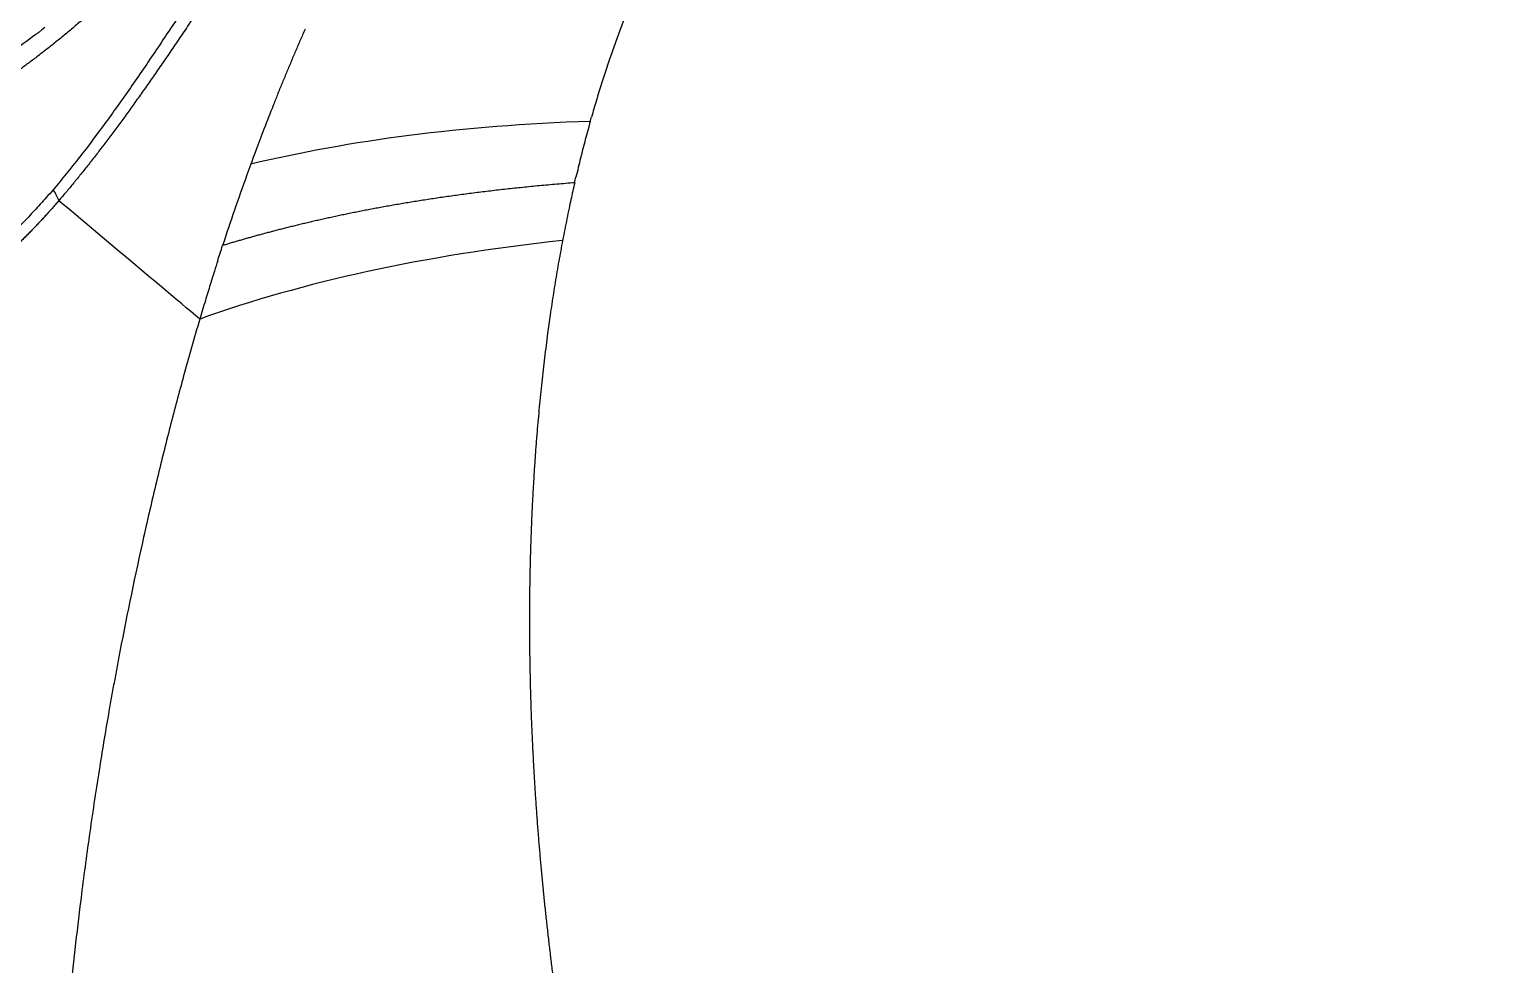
# Model space of a CAD drawing. Extents: x -50 to 28, y -10 to 124.
# Drawn here: x -39.7 to -32.93, y 59 to 63.33 of the extents above; entities that cross this region are included whole.
import ezdxf

# ---------------------------------------------------------------- set-up
doc = ezdxf.new("R2010")
doc.units = 0
doc.header["$MEASUREMENT"] = 0
doc.layers.add('GEOMETRY', color=2, linetype='Continuous', lineweight=25)

# ---------------------------------------------------------------- blocks, each defined once
blk = doc.blocks.new('2026 EXCURSION-ENTICE')
at = {"layer": 'GEOMETRY'}
for points, knots in [([(36.6428, -38.9849), (36.6428, -38.9538), (36.6428, -38.9209), (36.6428, -38.8518), (36.6428, -38.8157), (36.6428, -38.7044), (36.6428, -38.6259), (36.6429, -38.4716), (36.6429, -38.3959), (36.6429, -38.2918), (36.6429, -38.2586), (36.6429, -38.196), (36.6429, -38.1665), (36.643, -38.1112), (36.643, -38.0854), (36.643, -38.0366), (36.643, -38.0136), (36.643, -37.9686), (36.643, -37.9463), (36.643, -37.9016), (36.643, -37.8792), (36.643, -37.7674), (36.6431, -37.6779), (36.6431, -37.2302), (36.643, -36.8711), (36.6425, -36.1483), (36.642, -35.7846), (36.6407, -35.0531), (36.6397, -34.6853), (36.6362, -33.5784), (36.6327, -32.8363), (36.6258, -31.7329), (36.6232, -31.3667), (36.6174, -30.6389), (36.6143, -30.2773), (36.6073, -29.5579), (36.6036, -29.2001), (36.5954, -28.4845), (36.5909, -28.1267), (36.5766, -27.0538), (36.5657, -26.3392), (36.5282, -24.1982), (36.497, -22.7741), (36.4381, -20.634), (36.4164, -19.92), (36.3801, -18.8478), (36.3674, -18.4902), (36.3408, -17.775), (36.3267, -17.4174), (36.2972, -16.7019), (36.2818, -16.3439), (36.2492, -15.6276), (36.2321, -15.2693), (36.1961, -14.5528), (36.1772, -14.1946), (36.1373, -13.4788), (36.1163, -13.1213), (36.0491, -12.0493), (35.9987, -11.335), (35.8805, -9.9073), (35.8128, -9.1939), (35.7232, -8.3929), (35.713, -8.3039), (35.6975, -8.1705), (35.6923, -8.1261), (35.6818, -8.0371), (35.6765, -7.9925), (35.665, -7.9028), (35.6586, -7.8577), (35.6448, -7.7684), (35.6373, -7.7241), (35.6214, -7.6359), (35.6129, -7.5919), (35.5946, -7.5036), (35.5849, -7.4593), (35.4923, -7.0621), (35.374, -6.7174), (35.0708, -6.0592), (34.8858, -5.7456), (34.4563, -5.1619), (34.2117, -4.8918), (33.673, -4.4064), (33.379, -4.1911), (32.7534, -3.8241), (32.4219, -3.6725), (31.9069, -3.4974), (31.7324, -3.4478), (31.4674, -3.3867), (31.3785, -3.3686), (31.2447, -3.3449), (31.1999, -3.3375), (31.1102, -3.3239), (31.0652, -3.3177), (30.9981, -3.3092), (30.9757, -3.3065), (30.9311, -3.3012), (30.9089, -3.2986), (30.8644, -3.2933), (30.842, -3.2907), (30.7963, -3.2853), (30.7731, -3.2826), (30.702, -3.2744), (30.6528, -3.2687), (30.5544, -3.2576), (30.5054, -3.2521), (30.4346, -3.2442), (30.4114, -3.2416), (30.3659, -3.2366), (30.3436, -3.2342), (30.2768, -3.2269), (30.2323, -3.2221), (30.0987, -3.2078), (30.0097, -3.1985), (29.208, -3.1159), (28.4943, -3.0535), (27.0663, -2.9444), (26.3519, -2.8976), (25.4585, -2.8452), (25.2798, -2.835), (24.9224, -2.8152), (24.7437, -2.8055), (24.2082, -2.7773), (23.8523, -2.7596), (23.1438, -2.7258), (22.7911, -2.7098), (22.0879, -2.6794), (21.7373, -2.665), (21.0356, -2.6375), (20.6844, -2.6244), (19.9793, -2.5993), (19.6253, -2.5873), (18.9141, -2.5644), (18.5568, -2.5535), (17.8413, -2.5327), (17.4836, -2.5228), (16.41, -2.4947), (15.6939, -2.4779), (14.2607, -2.4478), (13.5436, -2.4345), (12.1094, -2.4109), (11.3923, -2.4007), (9.9589, -2.3829), (9.2426, -2.3754), (8.1688, -2.366), (7.8109, -2.3632), (7.2742, -2.3594), (7.0952, -2.3582), (6.734, -2.3559), (6.5517, -2.3549), (6.1823, -2.3529), (5.9953, -2.3519), (5.6165, -2.3502), (5.4248, -2.3494), (4.8447, -2.3471), (4.4512, -2.3459), (3.8632, -2.3443), (3.6676, -2.3438), (3.2794, -2.343), (3.0868, -2.3426), (2.7059, -2.3419), (2.5177, -2.3416), (2.1461, -2.3411), (1.9627, -2.3408), (1.5999, -2.3404), (1.4204, -2.3403), (1.0624, -2.34), (0.8835, -2.3399), (0.3468, -2.3397), (-0.0111, -2.3396), (-1.0845, -2.3399), (-1.8002, -2.3405), (-3.2315, -2.3427), (-3.9472, -2.3443), (-5.3786, -2.3489), (-6.0943, -2.352), (-7.5257, -2.3608), (-8.2412, -2.3663), (-9.6738, -2.3799), (-10.391, -2.3879), (-11.827, -2.4068), (-12.5458, -2.4177), (-13.983, -2.4426), (-14.7013, -2.4566), (-16.1362, -2.4882), (-16.8526, -2.5057), (-17.7473, -2.5302), (-17.9261, -2.5352), (-18.2839, -2.5455), (-18.4628, -2.5508), (-18.999, -2.5671), (-19.3554, -2.5785), (-20.0636, -2.6022), (-20.4155, -2.6146), (-21.1159, -2.6406), (-21.4645, -2.6541), (-22.1614, -2.6825), (-22.5098, -2.6974), (-23.2094, -2.7289), (-23.5607, -2.7454), (-24.2677, -2.7804), (-24.6234, -2.7989), (-25.1589, -2.8282), (-25.3376, -2.8382), (-25.695, -2.8589), (-25.8737, -2.8696), (-26.4099, -2.9025), (-26.7676, -2.9259), (-27.4834, -2.9761), (-27.8414, -3.0029), (-28.5569, -3.0608), (-28.9143, -3.0919), (-29.4497, -3.1421), (-29.6281, -3.1595), (-29.8954, -3.1866), (-29.9845, -3.1958), (-30.1181, -3.2099), (-30.1626, -3.2146), (-30.2294, -3.2218), (-30.2518, -3.2242), (-30.2974, -3.2291), (-30.3205, -3.2317), (-30.3913, -3.2394), (-30.4403, -3.2448), (-30.5396, -3.2559), (-30.5898, -3.2616), (-30.6878, -3.2727), (-30.7354, -3.2782), (-30.8272, -3.2889), (-30.8713, -3.2941), (-30.938, -3.302), (-30.9602, -3.3046), (-31.0049, -3.3101), (-31.0274, -3.3129), (-31.0947, -3.3217), (-31.1396, -3.3282), (-31.274, -3.3493), (-31.3632, -3.3657), (-31.8068, -3.4586), (-32.154, -3.5691), (-32.8192, -3.8576), (-33.1371, -4.0356), (-33.7306, -4.4522), (-34.0061, -4.6908), (-34.5034, -5.2184), (-34.7251, -5.5074), (-35.1057, -6.1243), (-35.2647, -6.4521), (-35.4513, -6.9629), (-35.5048, -7.1361), (-35.5721, -7.4008), (-35.5923, -7.4898), (-35.6191, -7.6236), (-35.6274, -7.6682), (-35.6391, -7.7352), (-35.6429, -7.7576), (-35.6501, -7.8023), (-35.6536, -7.8248), (-35.6601, -7.8689), (-35.6632, -7.8904), (-35.669, -7.9335), (-35.6718, -7.9552), (-35.6773, -7.9995), (-35.68, -8.022), (-35.6853, -8.0666), (-35.6879, -8.0888), (-35.701, -8.1998), (-35.7113, -8.2888), (-35.7416, -8.5557), (-35.7611, -8.7338), (-35.8548, -9.6244), (-35.9185, -10.3381), (-36.0299, -11.7663), (-36.0776, -12.4807), (-36.163, -13.9102), (-36.2007, -14.6252), (-36.2697, -16.0552), (-36.3009, -16.7704), (-36.3576, -18.2009), (-36.3831, -18.9162), (-36.4295, -20.3451), (-36.4503, -21.0586), (-36.488, -22.4845), (-36.5049, -23.1969), (-36.5351, -24.6223), (-36.5485, -25.3353), (-36.5723, -26.7631), (-36.5827, -27.478), (-36.5939, -28.3724), (-36.5961, -28.5513), (-36.6003, -28.9091), (-36.6023, -29.088), (-36.608, -29.6253), (-36.6116, -29.9845), (-36.618, -30.7077), (-36.621, -31.0717), (-36.6263, -31.8041), (-36.6286, -32.1726), (-36.6349, -33.2816), (-36.6379, -34.0258), (-36.6409, -35.1326), (-36.6416, -35.4999), (-36.6426, -36.2298), (-36.6429, -36.5923), (-36.6431, -37.3131), (-36.6431, -37.6713), (-36.643, -38.0739), (-36.643, -38.1187), (-36.643, -38.2079), (-36.6429, -38.2521), (-36.6429, -38.3384), (-36.6429, -38.3806), (-36.6429, -38.4626), (-36.6429, -38.5024), (-36.6428, -38.6188), (-36.6428, -38.6921), (-36.6428, -38.8373), (-36.6428, -38.9094), (-36.6428, -38.9849)], [0, 0, 0, 0, 0.000488, 0.000488, 0.000977, 0.000977, 0.001953, 0.001953, 0.00293, 0.00293, 0.003418, 0.003418, 0.003906, 0.003906, 0.004395, 0.004395, 0.004883, 0.004883, 0.005371, 0.005371, 0.005859, 0.005859, 0.007813, 0.007813, 0.015625, 0.015625, 0.023438, 0.023438, 0.03125, 0.03125, 0.046875, 0.046875, 0.054688, 0.054688, 0.0625, 0.0625, 0.070313, 0.070313, 0.078125, 0.078125, 0.09375, 0.09375, 0.125, 0.125, 0.140625, 0.140625, 0.148438, 0.148438, 0.15625, 0.15625, 0.164063, 0.164063, 0.171875, 0.171875, 0.179688, 0.179688, 0.1875, 0.1875, 0.203125, 0.203125, 0.21875, 0.21875, 0.220703, 0.220703, 0.22168, 0.22168, 0.222656, 0.222656, 0.223633, 0.223633, 0.224609, 0.224609, 0.225586, 0.225586, 0.226563, 0.226563, 0.234375, 0.234375, 0.242188, 0.242188, 0.25, 0.25, 0.257813, 0.257813, 0.265625, 0.265625, 0.269531, 0.269531, 0.271484, 0.271484, 0.272461, 0.272461, 0.273438, 0.273438, 0.273926, 0.273926, 0.274414, 0.274414, 0.274902, 0.274902, 0.275391, 0.275391, 0.276367, 0.276367, 0.277344, 0.277344, 0.277832, 0.277832, 0.27832, 0.27832, 0.279297, 0.279297, 0.28125, 0.28125, 0.296875, 0.296875, 0.3125, 0.3125, 0.316406, 0.316406, 0.320313, 0.320313, 0.328125, 0.328125, 0.335938, 0.335938, 0.34375, 0.34375, 0.351563, 0.351563, 0.359375, 0.359375, 0.367188, 0.367188, 0.375, 0.375, 0.390625, 0.390625, 0.40625, 0.40625, 0.421875, 0.421875, 0.4375, 0.4375, 0.445313, 0.445313, 0.449219, 0.449219, 0.453125, 0.453125, 0.457031, 0.457031, 0.460938, 0.460938, 0.46875, 0.46875, 0.472656, 0.472656, 0.476563, 0.476563, 0.480469, 0.480469, 0.484375, 0.484375, 0.488281, 0.488281, 0.492188, 0.492188, 0.5, 0.5, 0.515625, 0.515625, 0.53125, 0.53125, 0.546875, 0.546875, 0.5625, 0.5625, 0.578125, 0.578125, 0.59375, 0.59375, 0.609375, 0.609375, 0.625, 0.625, 0.628906, 0.628906, 0.632813, 0.632813, 0.640625, 0.640625, 0.648438, 0.648438, 0.65625, 0.65625, 0.664063, 0.664063, 0.671875, 0.671875, 0.679688, 0.679688, 0.683594, 0.683594, 0.6875, 0.6875, 0.695313, 0.695313, 0.703125, 0.703125, 0.710938, 0.710938, 0.714844, 0.714844, 0.716797, 0.716797, 0.717773, 0.717773, 0.718262, 0.718262, 0.71875, 0.71875, 0.719727, 0.719727, 0.720703, 0.720703, 0.72168, 0.72168, 0.722656, 0.722656, 0.723145, 0.723145, 0.723633, 0.723633, 0.724609, 0.724609, 0.726563, 0.726563, 0.734375, 0.734375, 0.742188, 0.742188, 0.75, 0.75, 0.757813, 0.757813, 0.765625, 0.765625, 0.769531, 0.769531, 0.771484, 0.771484, 0.772461, 0.772461, 0.772949, 0.772949, 0.773438, 0.773438, 0.773926, 0.773926, 0.774414, 0.774414, 0.774902, 0.774902, 0.775391, 0.775391, 0.777344, 0.777344, 0.78125, 0.78125, 0.796875, 0.796875, 0.8125, 0.8125, 0.828125, 0.828125, 0.84375, 0.84375, 0.859375, 0.859375, 0.875, 0.875, 0.890625, 0.890625, 0.90625, 0.90625, 0.921875, 0.921875, 0.925781, 0.925781, 0.929688, 0.929688, 0.9375, 0.9375, 0.945313, 0.945313, 0.953125, 0.953125, 0.96875, 0.96875, 0.976563, 0.976563, 0.984375, 0.984375, 0.992188, 0.992188, 0.993164, 0.993164, 0.994141, 0.994141, 0.995117, 0.995117, 0.996094, 0.996094, 0.998047, 0.998047, 1, 1, 1, 1]), ([(-27.8632, -15.4594), (-27.8709, -15.4664), (-27.8863, -15.4804), (-27.9093, -15.5011), (-27.9323, -15.5215), (-27.9551, -15.5416), (-27.9778, -15.5613), (-28.0004, -15.5807), (-28.023, -15.5997), (-28.0454, -15.6184), (-28.0677, -15.6368), (-28.0826, -15.6488), (-28.09, -15.6548)], [0, 0, 0, 0, 0.102771, 0.204891, 0.306373, 0.407229, 0.507473, 0.607119, 0.706179, 0.804669, 0.902604, 1, 1, 1, 1]), ([(-27.3843, -15.4379), (-27.3932, -15.4512), (-27.4106, -15.4774), (-27.4364, -15.5162), (-27.4616, -15.5538), (-27.4861, -15.5903), (-27.5022, -15.6142), (-27.5102, -15.626)], [0, 0, 0, 0, 0.211464, 0.417148, 0.617099, 0.811366, 1, 1, 1, 1]), ([(-25.44, -15.4979), (-25.4444, -15.5089), (-25.4533, -15.531), (-25.4663, -15.5643), (-25.4792, -15.5979), (-25.4918, -15.6318), (-25.5043, -15.6659), (-25.5165, -15.7004), (-25.5245, -15.7235), (-25.5284, -15.7351)], [0, 0, 0, 0, 0.13974, 0.280496, 0.422283, 0.565114, 0.709003, 0.853961, 1, 1, 1, 1]), ([(-27.5102, -15.626), (-27.5176, -15.6371), (-27.5325, -15.659), (-27.5546, -15.6915), (-27.5763, -15.7234), (-27.5978, -15.7547), (-27.619, -15.7854), (-27.6398, -15.8155), (-27.6604, -15.845), (-27.674, -15.8644), (-27.6808, -15.874)], [0, 0, 0, 0, 0.132444, 0.262719, 0.390845, 0.516843, 0.640735, 0.762542, 0.88229, 1, 1, 1, 1]), ([(-26.937, -15.596), (-26.9444, -15.6129), (-26.9593, -15.6466), (-26.9811, -15.6972), (-27.0025, -15.7476), (-27.0236, -15.798), (-27.0444, -15.8484), (-27.0647, -15.8985), (-27.0925, -15.9681), (-27.1261, -16.0543), (-27.1605, -16.145), (-27.1805, -16.1993), (-27.1882, -16.2202)], [0, 0, 0, 0, 0.082023, 0.163551, 0.244725, 0.325688, 0.406579, 0.487492, 0.566619, 0.740931, 0.900487, 1, 1, 1, 1]), ([(-28.09, -15.6548), (-28.0969, -15.6604), (-28.1108, -15.6715), (-28.1315, -15.6879), (-28.1522, -15.704), (-28.1728, -15.7199), (-28.1934, -15.7354), (-28.2139, -15.7507), (-28.2343, -15.7658), (-28.2547, -15.7805), (-28.275, -15.795), (-28.2953, -15.8092), (-28.3087, -15.8185), (-28.3154, -15.8231)], [0, 0, 0, 0, 0.092158, 0.184024, 0.275613, 0.366938, 0.458012, 0.54885, 0.639466, 0.729874, 0.820089, 0.910126, 1, 1, 1, 1]), ([(-25.5284, -15.7351), (-25.5326, -15.7474), (-25.5411, -15.7723), (-25.5534, -15.8098), (-25.5655, -15.8477), (-25.5775, -15.886), (-25.5892, -15.9246), (-25.6007, -15.9635), (-25.6082, -15.9897), (-25.612, -16.0028)], [0, 0, 0, 0, 0.139092, 0.279424, 0.421006, 0.563846, 0.707954, 0.853336, 1, 1, 1, 1]), ([(-27.6808, -15.874), (-27.6873, -15.8831), (-27.7001, -15.9013), (-27.7194, -15.9284), (-27.7384, -15.955), (-27.7573, -15.9811), (-27.776, -16.0069), (-27.7885, -16.0239), (-27.7947, -16.0323)], [0, 0, 0, 0, 0.1715431, 0.3410978, 0.508692, 0.6743541, 0.8381134, 1, 1, 1, 1]), ([(-27.7947, -16.0323), (-27.8008, -16.0407), (-27.8131, -16.0573), (-27.8315, -16.082), (-27.8498, -16.1064), (-27.8679, -16.1303), (-27.8859, -16.1539), (-27.9039, -16.1772), (-27.9216, -16.2), (-27.9335, -16.2151), (-27.9394, -16.2225)], [0, 0, 0, 0, 0.129045, 0.256886, 0.383546, 0.509049, 0.633421, 0.756686, 0.87887, 1, 1, 1, 1]), ([(-25.6174, -16.0222), (-25.6213, -16.0362), (-25.6291, -16.0643), (-25.6405, -16.1068), (-25.6516, -16.1496), (-25.6625, -16.1927), (-25.6732, -16.2362), (-25.6801, -16.2654), (-25.6836, -16.28)], [0, 0, 0, 0, 0.1633602, 0.3280349, 0.4940305, 0.6613531, 0.830008, 1, 1, 1, 1]), ([(-27.9394, -16.2225), (-27.9452, -16.2299), (-27.9567, -16.2445), (-27.9741, -16.2661), (-27.9913, -16.2874), (-28.0085, -16.3084), (-28.0257, -16.3291), (-28.0427, -16.3494), (-28.0597, -16.3695), (-28.071, -16.3826), (-28.0766, -16.3892)], [0, 0, 0, 0, 0.127648, 0.254483, 0.380533, 0.505825, 0.630388, 0.754252, 0.877446, 1, 1, 1, 1]), ([(-25.6896, -16.3061), (-25.7035, -16.3072), (-25.7311, -16.3094), (-25.7721, -16.3129), (-25.8125, -16.3164), (-25.8523, -16.3201), (-25.8915, -16.3239), (-25.9301, -16.3278), (-25.9681, -16.3317), (-26.0056, -16.3358), (-26.0426, -16.34), (-26.079, -16.3442), (-26.1149, -16.3485), (-26.1502, -16.353), (-26.185, -16.3574), (-26.2194, -16.362), (-26.2532, -16.3667), (-26.2865, -16.3714), (-26.3194, -16.3761), (-26.3517, -16.381), (-26.3836, -16.3859), (-26.4151, -16.3908), (-26.446, -16.3959), (-26.4765, -16.4009), (-26.5066, -16.406), (-26.5362, -16.4112), (-26.5654, -16.4164), (-26.5942, -16.4216), (-26.6225, -16.4269), (-26.6505, -16.4322), (-26.678, -16.4376), (-26.7051, -16.443), (-26.7318, -16.4484), (-26.7581, -16.4538), (-26.7841, -16.4593), (-26.8096, -16.4648), (-26.8348, -16.4703), (-26.8596, -16.4758), (-26.884, -16.4813), (-26.9081, -16.4868), (-26.9318, -16.4924), (-26.9551, -16.4979), (-26.9781, -16.5035), (-27.0007, -16.5091), (-27.023, -16.5146), (-27.045, -16.5202), (-27.0666, -16.5257), (-27.0879, -16.5313), (-27.1088, -16.5368), (-27.1295, -16.5423), (-27.1498, -16.5478), (-27.1697, -16.5533), (-27.1894, -16.5588), (-27.2088, -16.5642), (-27.2278, -16.5697), (-27.2465, -16.5751), (-27.265, -16.5805), (-27.2831, -16.5858), (-27.3009, -16.5911), (-27.3127, -16.5947), (-27.3185, -16.5965)], [0, 0, 0, 0, 0.022529, 0.044832, 0.066912, 0.088773, 0.110417, 0.131849, 0.153071, 0.174086, 0.194898, 0.215508, 0.23592, 0.256136, 0.276158, 0.29599, 0.315632, 0.335088, 0.354359, 0.373448, 0.392355, 0.411083, 0.429634, 0.44801, 0.46621, 0.484238, 0.502095, 0.519781, 0.537298, 0.554646, 0.571828, 0.588844, 0.605695, 0.622382, 0.638905, 0.655265, 0.671463, 0.6875, 0.703375, 0.719091, 0.734646, 0.750041, 0.765277, 0.780353, 0.795271, 0.81003, 0.82463, 0.839072, 0.853356, 0.867481, 0.881448, 0.895256, 0.908906, 0.922397, 0.935729, 0.948902, 0.961916, 0.97477, 0.987465, 1, 1, 1, 1]), ([(-25.6896, -16.3061), (-25.6926, -16.319), (-25.6985, -16.3449), (-25.7072, -16.3843), (-25.7128, -16.4109), (-25.7157, -16.4243)], [0, 0, 0, 0, 0.325934, 0.659268, 1, 1, 1, 1]), ([(-28.0766, -16.3892), (-28.0818, -16.3952), (-28.0922, -16.4072), (-28.1078, -16.425), (-28.1234, -16.4424), (-28.1389, -16.4596), (-28.1544, -16.4765), (-28.1699, -16.4931), (-28.1853, -16.5094), (-28.2007, -16.5255), (-28.2161, -16.5413), (-28.2315, -16.5567), (-28.2469, -16.5719), (-28.2622, -16.5869), (-28.2775, -16.6015), (-28.2928, -16.6158), (-28.308, -16.6299), (-28.3233, -16.6437), (-28.3385, -16.6572), (-28.3537, -16.6704), (-28.3689, -16.6833), (-28.384, -16.6959), (-28.3992, -16.7082), (-28.4143, -16.7203), (-28.4294, -16.7321), (-28.4445, -16.7436), (-28.4596, -16.7547), (-28.4747, -16.7656), (-28.4897, -16.7763), (-28.5048, -16.7866), (-28.5198, -16.7966), (-28.5348, -16.8064), (-28.5448, -16.8127), (-28.5498, -16.8158)], [0, 0, 0, 0, 0.032976, 0.065833, 0.098579, 0.13122, 0.163764, 0.196217, 0.228586, 0.260879, 0.293103, 0.325265, 0.357373, 0.389435, 0.421457, 0.453448, 0.485416, 0.517368, 0.549311, 0.581255, 0.613205, 0.645171, 0.677159, 0.709179, 0.741236, 0.77334, 0.805498, 0.837717, 0.870006, 0.902371, 0.93482, 0.96736, 1, 1, 1, 1]), ([(-25.7157, -16.4243), (-25.719, -16.4403), (-25.7258, -16.4727), (-25.7356, -16.5221), (-25.7421, -16.5555), (-25.7454, -16.5725)], [0, 0, 0, 0, 0.323533, 0.65687, 1, 1, 1, 1]), ([(-25.7454, -16.5725), (-25.7454, -16.5725), (-26.3984, -16.6445), (-26.9418, -16.7646), (-27.4242, -16.9366)], [0.588893, 0.588893, 0.588893, 0.588893, 0.58893, 98.631926, 98.631926, 98.631926, 98.631926]), ([(-25.7454, -16.5725), (-25.7484, -16.5886), (-25.7545, -16.6209), (-25.7632, -16.6695), (-25.7717, -16.7184), (-25.78, -16.7677), (-25.7852, -16.8006), (-25.7878, -16.8171)], [0, 0, 0, 0, 0.197825, 0.396737, 0.596736, 0.797823, 1, 1, 1, 1]), ([(-27.3412, -16.6667), (-27.3464, -16.6828), (-27.3579, -16.7192), (-27.3769, -16.7804), (-27.3996, -16.8542), (-27.4156, -16.9078), (-27.4242, -16.9366)], [0, 0, 0, 0, 0.179837, 0.406783, 0.6804, 1, 1, 1, 1]), ([(-25.7878, -16.8171), (-25.7904, -16.8337), (-25.7956, -16.8672), (-25.8004, -16.9007), (-25.8029, -16.9176)], [0, 0, 0, 0, 0.497577, 1, 1, 1, 1]), ([(-25.8029, -16.9176), (-25.8049, -16.9316), (-25.8089, -16.9602), (-25.8128, -16.9889), (-25.8148, -17.0035)], [0, 0, 0, 0, 0.488048, 1, 1, 1, 1]), ([(-25.8148, -17.0035), (-25.8172, -17.0221), (-25.8221, -17.0593), (-25.829, -17.1154), (-25.8356, -17.1718), (-25.8419, -17.2286), (-25.8479, -17.2857), (-25.8535, -17.3432), (-25.8589, -17.4011), (-25.8621, -17.4398), (-25.8638, -17.4592)], [0, 0, 0, 0, 0.122587, 0.245868, 0.36984, 0.494502, 0.619852, 0.745887, 0.872604, 1, 1, 1, 1]), ([(-27.5612, -17.4339), (-27.5722, -17.4766), (-27.583, -17.5194), (-27.6042, -17.6048), (-27.6146, -17.6474), (-27.6453, -17.775), (-27.6649, -17.8598), (-27.6839, -17.9447)], [0, 0, 0, 0, 0.25, 0.25, 0.5, 0.5, 1, 1, 1, 1]), ([(-25.8638, -17.4592), (-25.8655, -17.4805), (-25.869, -17.5232), (-25.8736, -17.5875), (-25.8779, -17.6522), (-25.8818, -17.7172), (-25.8853, -17.7825), (-25.8884, -17.8482), (-25.8911, -17.9142), (-25.8935, -17.9805), (-25.8954, -18.0472), (-25.8969, -18.1142), (-25.898, -18.1815), (-25.8987, -18.2491), (-25.899, -18.3171), (-25.8989, -18.3626), (-25.8988, -18.3854)], [0, 0, 0, 0, 0.069515, 0.139333, 0.209453, 0.279873, 0.35059, 0.421601, 0.492905, 0.5645, 0.636381, 0.708547, 0.780995, 0.853722, 0.926725, 1, 1, 1, 1]), ([(-25.8988, -18.3854), (-25.8987, -18.4075), (-25.8984, -18.4519), (-25.8975, -18.5188), (-25.8963, -18.5859), (-25.8946, -18.6533), (-25.8926, -18.7209), (-25.8902, -18.7889), (-25.8874, -18.8572), (-25.8842, -18.9257), (-25.8806, -18.9946), (-25.8767, -19.0637), (-25.8723, -19.133), (-25.8676, -19.2027), (-25.8625, -19.2726), (-25.8588, -19.3193), (-25.8569, -19.3427)], [0, 0, 0, 0, 0.069948, 0.140137, 0.210563, 0.281224, 0.352115, 0.423235, 0.49458, 0.566145, 0.637929, 0.709928, 0.782138, 0.854556, 0.927178, 1, 1, 1, 1]), ([(-27.7936, -18.4736), (-27.798, -18.4966), (-27.8067, -18.5425), (-27.8195, -18.6116), (-27.832, -18.6808), (-27.8478, -18.7695), (-27.8664, -18.878), (-27.8803, -18.9636), (-27.8872, -19.0064)], [0, 0, 0, 0, 0.13019, 0.260332, 0.390422, 0.520453, 0.76042, 1, 1, 1, 1]), ([(-25.8569, -19.3427), (-25.8551, -19.364), (-25.8516, -19.4067), (-25.8459, -19.4709), (-25.8399, -19.5353), (-25.8335, -19.6), (-25.8268, -19.6649), (-25.8198, -19.7301), (-25.8124, -19.7956), (-25.8048, -19.8613), (-25.7967, -19.9272), (-25.7883, -19.9934), (-25.7796, -20.0598), (-25.7706, -20.1265), (-25.7612, -20.1934), (-25.7515, -20.2605), (-25.7447, -20.3053), (-25.7413, -20.3277)], [0, 0, 0, 0, 0.0652682, 0.1307499, 0.196442, 0.2623415, 0.3284451, 0.3947497, 0.461252, 0.5279489, 0.5948371, 0.6619134, 0.7291743, 0.7966168, 0.8642374, 0.9320329, 1, 1, 1, 1])]:
    blk.add_open_spline(points, degree=3, knots=knots, dxfattribs=at)
for points in [[(-27.4961, -15.497), (-27.5365, -15.5583), (-27.5767, -15.619), (-27.617, -15.6789)], [(-28.1414, -15.5884), (-28.2162, -15.6474), (-28.2908, -15.701), (-28.3638, -15.7483)], [(-27.617, -15.6789), (-27.6572, -15.7389), (-27.6975, -15.798), (-27.7378, -15.856)], [(-27.7378, -15.856), (-27.7781, -15.9141), (-27.8185, -15.971), (-27.859, -16.0265)], [(-27.859, -16.0265), (-27.94, -16.1374), (-28.0214, -16.2423), (-28.1029, -16.3381)], [(-25.6174, -16.0222), (-26.2185, -16.0418), (-26.7263, -16.1106), (-27.1882, -16.2202)], [(-25.6174, -16.0222), (-25.6156, -16.0157), (-25.6138, -16.0092), (-25.612, -16.0028)], [(-27.1882, -16.2202), (-27.1942, -16.2365), (-27.2001, -16.2528), (-27.2059, -16.2691)], [(-27.2059, -16.2691), (-27.2456, -16.3791), (-27.2828, -16.4874), (-27.3185, -16.5965)], [(-25.6896, -16.3061), (-25.6876, -16.2974), (-25.6856, -16.2887), (-25.6836, -16.28)], [(-28.1345, -16.3748), (-28.1529, -16.3957), (-28.1714, -16.4162), (-28.19, -16.436)], [(-28.1029, -16.3381), (-28.1134, -16.3505), (-28.1239, -16.3627), (-28.1345, -16.3748)], [(-28.0766, -16.3892), (-28.0809, -16.3739), (-28.0901, -16.3562), (-28.1029, -16.3381)], [(-28.19, -16.436), (-28.2261, -16.4748), (-28.2625, -16.5114), (-28.2987, -16.5456)], [(-27.4242, -16.9366), (-27.6467, -16.7499), (-27.8641, -16.5675), (-28.0766, -16.3892)], [(-27.3412, -16.6667), (-27.3337, -16.6433), (-27.3262, -16.6199), (-27.3185, -16.5965)], [(-27.4242, -16.9366), (-27.4502, -17.0249), (-27.475, -17.1123), (-27.4989, -17.1996)], [(-27.4989, -17.1996), (-27.5203, -17.2775), (-27.541, -17.3555), (-27.5612, -17.4339)], [(-27.6839, -17.9447), (-27.7233, -18.1206), (-27.7597, -18.2966), (-27.7936, -18.4736)], [(-27.8872, -19.0064), (-27.9034, -19.1077), (-27.9188, -19.209), (-27.9332, -19.3102)], [(-27.9332, -19.3102), (-27.9399, -19.3574), (-27.9464, -19.4046), (-27.9527, -19.4517)], [(-27.9527, -19.4517), (-27.9592, -19.5), (-27.9655, -19.5482), (-27.9716, -19.5965)], [(-27.9716, -19.5965), (-27.9906, -19.748), (-28.0078, -19.8998), (-28.0229, -20.0518)]]:
    blk.add_open_spline(points, degree=3, dxfattribs=at)

msp = doc.modelspace()

# ---------------------------------------------------------------- block references
msp.add_blockref('2026 EXCURSION-ENTICE', (-11.4819, 78.9272))

doc.saveas('drawing.dxf')
